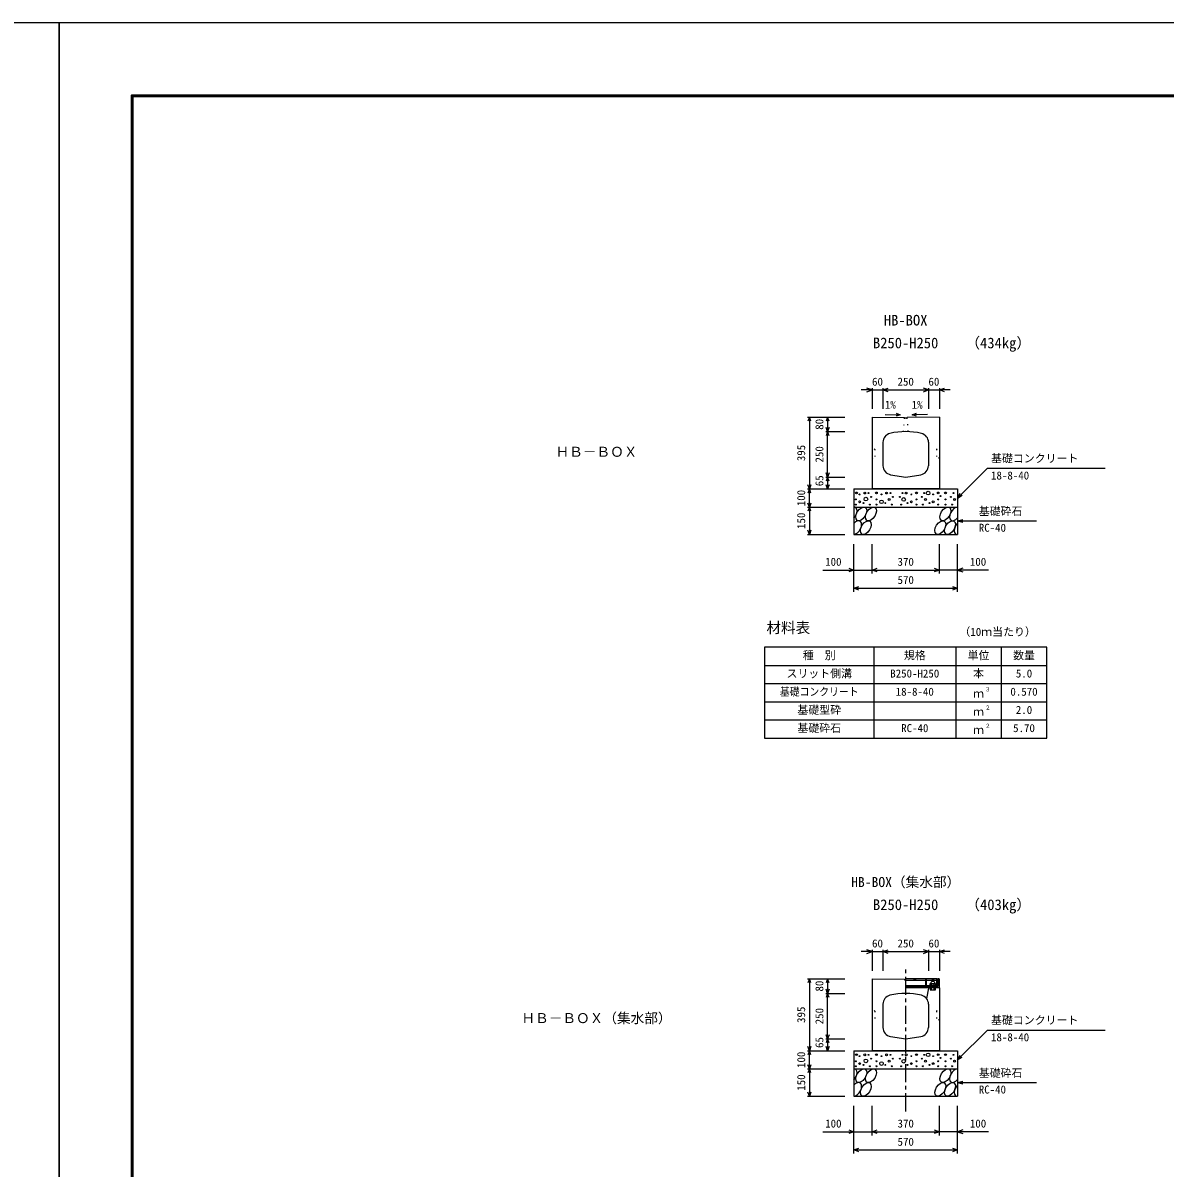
# Model space of a CAD drawing. Units: millimetres, scale not verified. Extents: x -16800 to 16800, y -5940 to 5940.
# Drawn here: x -200 to 6075, y -352 to 5940 of the extents above; entities that cross this region are included whole.
import ezdxf
from ezdxf.enums import TextEntityAlignment as Align

# ---------------------------------------------------------------- set-up
doc = ezdxf.new("R2010")
doc.units = ezdxf.units.MM
doc.header["$LTSCALE"] = 20
doc.linetypes.add('CHAIN1', pattern=[8, 5, -1, 1, -1])
doc.linetypes.add('DOTTED', pattern=[1.75, 0.25, -1.5])
for name, color, linetype, lineweight in [('0-0_DIM', 7, 'Continuous', 25), ('0-1_Defpoints', 5, 'Continuous', 25), ('0-2_HATCH', 6, 'Continuous', 25), ('0-3_HYO', 3, 'Continuous', 25), ('0-4_HYO2', 4, 'Continuous', 25), ('0-5_OUTLINE', 3, 'Continuous', 25), ('0-6_OUTLINE2', 4, 'DOTTED', 25), ('0-7_TXT', 7, 'Continuous', 25), ('0-8_WAKU', 3, 'Continuous', 25)]:
    doc.layers.add(name, color=color, linetype=linetype, lineweight=lineweight)
doc.styles.add('ＭＳ ゴシック', font='')
doc.styles.get('ＭＳ ゴシック').set_extended_font_data('MS Gothic')

msp = doc.modelspace()

# ---------------------------------------------------------------- linework, layer by layer
at = {"layer": '0-0_DIM'}
for p, q in [((4465, 3923.55), (4405, 3923.55)), ((4465, 3933.55), (4465, 3818.55)), ((4525, 3933.55), (4525, 3818.55)), ((4775, 3933.55), (4775, 3818.55)), ((4835, 3933.55), (4835, 3818.55)), ((4895, 3923.55), (4835, 3923.55)), ((4537.27, 3788.53), (4619.74, 3786.96)), ((4770.02, 3788.49), (4686.15, 3786.89)), ((4110.8, 3774.37), (4315, 3774.37)), ((4120.8, 3774.37), (4120.8, 3379.37)), ((4220.8, 3774.37), (4220.8, 3694.37)), ((4210.8, 3694.37), (4315, 3694.37)), ((4220.8, 3444.37), (4220.8, 3694.37)), ((5098.65, 3493.02), (4935, 3329.37)), ((5098.65, 3493.02), (5745.53, 3493.02)), ((4210.8, 3444.37), (4315, 3444.37)), ((4220.8, 3444.37), (4220.8, 3379.37)), ((4110.8, 3379.37), (4315, 3379.37)), ((4120.8, 3279.37), (4120.8, 3379.37)), ((4935, 3329.37), (4950, 3355.35)), ((4935, 3329.37), (4960.98, 3344.37)), ((4110.8, 3279.37), (4315, 3279.37)), ((4120.8, 3279.37), (4120.8, 3129.37)), ((4935, 3204.37), (4963.98, 3212.14)), ((4935, 3204.37), (5368.31, 3204.37)), ((4935, 3204.37), (4963.98, 3196.61)), ((4110.8, 3129.37), (4315, 3129.37)), ((4365, 2813.86), (4365, 3076.2)), ((4465, 2913.86), (4465, 3076.2)), ((4835, 2913.86), (4835, 3076.2)), ((4935, 2813.86), (4935, 3076.2)), ((4195, 2933.86), (4365, 2933.86)), ((4365, 2933.86), (4465, 2933.86)), ((4465, 2933.86), (4835, 2933.86)), ((4365, 2833.86), (4935, 2833.86)), ((4465, 836.78), (4405, 836.78)), ((4465, 846.78), (4465, 731.78)), ((4525, 846.78), (4525, 731.78)), ((4775, 846.78), (4775, 731.78)), ((4835, 846.78), (4835, 731.78)), ((4895, 836.78), (4835, 836.78)), ((4110.8, 687.6), (4315, 687.6)), ((4120.8, 687.6), (4120.8, 292.6)), ((4220.8, 687.6), (4220.8, 607.6)), ((4210.8, 607.6), (4315, 607.6)), ((4220.8, 357.6), (4220.8, 607.6)), ((5098.65, 406.25), (4935, 242.6)), ((5098.65, 406.25), (5745.53, 406.25)), ((4210.8, 357.6), (4315, 357.6)), ((4220.8, 357.6), (4220.8, 292.6)), ((4110.8, 292.6), (4315, 292.6)), ((4120.8, 192.6), (4120.8, 292.6)), ((4935, 242.6), (4950, 268.58)), ((4935, 242.6), (4960.98, 257.6)), ((4110.8, 192.6), (4315, 192.6)), ((4120.8, 192.6), (4120.8, 42.6)), ((4935, 117.6), (4963.98, 125.36)), ((4935, 117.6), (5368.31, 117.6)), ((4935, 117.6), (4963.98, 109.83)), ((4110.8, 42.6), (4315, 42.6)), ((4365, -272.92), (4365, -10.57)), ((4465, -172.92), (4465, -10.57)), ((4835, -172.92), (4835, -10.57)), ((4935, -272.92), (4935, -10.57)), ((4195, -152.92), (4365, -152.92)), ((4365, -152.92), (4465, -152.92)), ((4465, -152.92), (4835, -152.92)), ((4365, -252.92), (4935, -252.92))]:
    msp.add_line(p, q, dxfattribs=at)
at = {"layer": '0-0_DIM', "linetype": 'CHAIN1'}
msp.add_line((4650, -40.67), (4650, 743.69), dxfattribs=at)
at = {"layer": '0-0_DIM'}
for points in [[(4436.81, 3913.29), (4465, 3923.55), (4436.81, 3933.81)], [(4465, 3923.55), (4525, 3923.55), (4775, 3923.55), (4835, 3923.55)], [(4553.19, 3913.29), (4525, 3923.55), (4553.19, 3933.81)], [(4746.81, 3913.29), (4775, 3923.55), (4746.81, 3933.81)], [(4863.19, 3913.29), (4835, 3923.55), (4863.19, 3933.81)], [(4597.34, 3795.59), (4619.74, 3786.96), (4597.03, 3779.18)], [(4708.85, 3779.12), (4686.15, 3786.89), (4708.54, 3795.53)], [(4129.01, 3751.82), (4120.8, 3774.37), (4112.59, 3751.82)], [(4229.01, 3751.82), (4220.8, 3774.37), (4212.59, 3751.82)], [(4229.01, 3716.92), (4220.8, 3694.37), (4212.59, 3716.92)], [(4229.01, 3671.82), (4220.8, 3694.37), (4212.59, 3671.82)], [(4229.01, 3466.92), (4220.8, 3444.37), (4212.59, 3466.92)], [(4129.01, 3401.92), (4120.8, 3379.37), (4112.59, 3401.92)], [(4229.01, 3421.82), (4220.8, 3444.37), (4212.59, 3421.82)], [(4229.01, 3401.92), (4220.8, 3379.37), (4212.59, 3401.92)], [(4129.01, 3356.82), (4120.8, 3379.37), (4112.59, 3356.82)], [(4129.01, 3301.92), (4120.8, 3279.37), (4112.59, 3301.92)], [(4129.01, 3256.82), (4120.8, 3279.37), (4112.59, 3256.82)], [(4129.01, 3151.92), (4120.8, 3129.37), (4112.59, 3151.92)], [(4336.81, 2944.12), (4365, 2933.86), (4336.81, 2923.6)], [(4493.19, 2923.6), (4465, 2933.86), (4493.19, 2944.12)], [(4806.81, 2944.12), (4835, 2933.86), (4806.81, 2923.6)], [(5105, 2933.86), (4935, 2933.86), (4835, 2933.86)], [(4963.19, 2944.12), (4935, 2933.86), (4963.19, 2923.6)], [(4393.19, 2823.6), (4365, 2833.86), (4393.19, 2844.12)], [(4906.81, 2844.12), (4935, 2833.86), (4906.81, 2823.6)], [(4436.81, 826.52), (4465, 836.78), (4436.81, 847.04)], [(4465, 836.78), (4525, 836.78), (4775, 836.78), (4835, 836.78)], [(4553.19, 826.52), (4525, 836.78), (4553.19, 847.04)], [(4746.81, 826.52), (4775, 836.78), (4746.81, 847.04)], [(4863.19, 826.52), (4835, 836.78), (4863.19, 847.04)], [(4129.01, 665.05), (4120.8, 687.6), (4112.59, 665.05)], [(4229.01, 665.05), (4220.8, 687.6), (4212.59, 665.05)], [(4229.01, 630.15), (4220.8, 607.6), (4212.59, 630.15)], [(4229.01, 585.05), (4220.8, 607.6), (4212.59, 585.05)], [(4229.01, 380.15), (4220.8, 357.6), (4212.59, 380.15)], [(4129.01, 315.15), (4120.8, 292.6), (4112.59, 315.15)], [(4229.01, 335.05), (4220.8, 357.6), (4212.59, 335.05)], [(4229.01, 315.15), (4220.8, 292.6), (4212.59, 315.15)], [(4129.01, 270.05), (4120.8, 292.6), (4112.59, 270.05)], [(4129.01, 215.15), (4120.8, 192.6), (4112.59, 215.15)], [(4129.01, 170.05), (4120.8, 192.6), (4112.59, 170.05)], [(4129.01, 65.15), (4120.8, 42.6), (4112.59, 65.15)], [(4336.81, -142.66), (4365, -152.92), (4336.81, -163.18)], [(4493.19, -163.18), (4465, -152.92), (4493.19, -142.66)], [(4806.81, -142.66), (4835, -152.92), (4806.81, -163.18)], [(5105, -152.92), (4935, -152.92), (4835, -152.92)], [(4963.19, -142.66), (4935, -152.92), (4963.19, -163.18)], [(4393.19, -263.18), (4365, -252.92), (4393.19, -242.66)], [(4906.81, -242.66), (4935, -252.92), (4906.81, -263.18)]]:
    msp.add_lwpolyline(points, dxfattribs=at)
at = {"layer": '0-1_Defpoints'}
for points in [[(-16800, -5940), (0, -5940), (0, 5940), (-16800, 5940)], [(0, -5940), (16800, -5940), (16800, 5940), (0, 5940)]]:
    msp.add_lwpolyline(points, close=True, dxfattribs=at)
at = {"layer": '0-2_HATCH'}
for p, q in [((4823, 687.6), (4650, 687.6)), ((4650, 679.6), (4759, 679.6)), ((4650, 651.6), (4818.5, 651.6)), ((4650, 643.6), (4824, 643.6)), ((4759, 687.6), (4759, 651.6)), ((4763.5, 651.6), (4763.5, 687.6)), ((4763.5, 679.6), (4818.5, 679.6)), ((4782.5, 650.1), (4815.5, 650.1)), ((4782.5, 648.6), (4782.5, 650.1)), ((4799, 648.6), (4782.5, 648.6)), ((4783, 643.6), (4783, 637.6)), ((4785.14, 662.6), (4812.86, 662.6)), ((4785.14, 650.1), (4785.14, 662.6)), ((4812.86, 650.1), (4785.14, 650.1)), ((4812.86, 637.6), (4785.14, 637.6)), ((4785.14, 637.6), (4785.14, 627.6)), ((4792.07, 650.1), (4792.07, 662.6)), ((4792.07, 627.6), (4792.07, 637.6)), ((4815.5, 648.6), (4799, 648.6)), ((4805.93, 650.1), (4805.93, 662.6)), ((4805.93, 627.6), (4805.93, 637.6)), ((4812.86, 662.6), (4812.86, 650.1)), ((4812.86, 627.6), (4812.86, 637.6)), ((4815.5, 650.1), (4815.5, 648.6)), ((4818.5, 687.6), (4818.5, 643.6)), ((4827, 687.6), (4827, 646.6)), ((4833, 687.6), (4827, 687.6)), ((4785.14, 627.6), (4812.86, 627.6))]:
    msp.add_line(p, q, dxfattribs=at)
for points in [[(4703, 687.6), (4703, 681.6), (4697, 681.6), (4697, 687.6)], [(4774.5, 643.6), (4774.5, 648.6), (4818.5, 648.6)], [(4833, 687.6), (4833, 637.6), (4783, 637.6)], [(4803, 687.6), (4803, 681.6), (4797, 681.6), (4797, 687.6)], [(4823, 687.6), (4823, 655.6), (4818.5, 655.6)]]:
    msp.add_lwpolyline(points, dxfattribs=at)
for centre, radius in [((4379.5, 3357.42), 5), ((4396.93, 3349.55), 2.5), ((4424.97, 3356.55), 5), ((4446, 3356.55), 2.5), ((4460.02, 3335.54), 2.5), ((4488.89, 3357.42), 5), ((4516.93, 3349.55), 2.5), ((4544.97, 3356.55), 5), ((4566, 3356.55), 2.5), ((4580.02, 3335.54), 2.5), ((4617.84, 3335.54), 2.5), ((4631.86, 3356.55), 2.5), ((4652.89, 3356.55), 5), ((4680.92, 3349.55), 2.5), ((4708.96, 3357.42), 5), ((4737.84, 3335.54), 2.5), ((4751.86, 3356.55), 2.5), ((4772.89, 3356.55), 10), ((4800.92, 3349.55), 2.5), ((4828.96, 3357.42), 5), ((4840.3, 3339.86), 2.5), ((4868.81, 3357.42), 5), ((4897.68, 3335.54), 2.5), ((4911.7, 3356.55), 2.5), ((4375.86, 3321.53), 2.5), ((4375.86, 3293.52), 2.5), ((4396.93, 3308.4), 5), ((4417.96, 3301.4), 2.5), ((4431.51, 3323.54), 10), ((4453.01, 3293.52), 2.5), ((4488.89, 3321.53), 2.5), ((4488.89, 3293.52), 2.5), ((4516.93, 3308.4), 10), ((4537.96, 3301.4), 2.5), ((4558.99, 3321.53), 5), ((4573.01, 3293.52), 2.5), ((4624.85, 3293.52), 2.5), ((4638.87, 3321.53), 10), ((4659.89, 3301.4), 2.5), ((4680.92, 3308.4), 5), ((4708.96, 3321.53), 2.5), ((4708.96, 3293.52), 2.5), ((4744.85, 3293.52), 2.5), ((4758.87, 3321.53), 5), ((4779.89, 3301.4), 2.5), ((4800.92, 3308.4), 5), ((4828.96, 3321.53), 2.5), ((4828.96, 3293.52), 2.5), ((4868.81, 3321.53), 2.5), ((4868.81, 3293.52), 2.5), ((4904.69, 3293.52), 2.5), ((4918.71, 3321.53), 5), ((4379.5, 270.65), 5), ((4396.93, 262.77), 2.5), ((4424.97, 269.78), 5), ((4446, 269.78), 2.5), ((4488.89, 270.65), 5), ((4516.93, 262.77), 2.5), ((4544.97, 269.78), 5), ((4566, 269.78), 2.5), ((4631.86, 269.78), 2.5), ((4652.89, 269.78), 5), ((4680.92, 262.77), 2.5), ((4708.96, 270.65), 5), ((4751.86, 269.78), 2.5), ((4772.89, 269.78), 10), ((4800.92, 262.77), 2.5), ((4828.96, 270.65), 5), ((4840.3, 253.08), 2.5), ((4868.81, 270.65), 5), ((4911.7, 269.78), 2.5), ((4375.86, 234.76), 2.5), ((4375.86, 206.75), 2.5), ((4396.93, 221.63), 5), ((4417.96, 214.62), 2.5), ((4431.51, 236.76), 10), ((4453.01, 206.75), 2.5), ((4460.02, 248.76), 2.5), ((4488.89, 234.76), 2.5), ((4488.89, 206.75), 2.5), ((4516.93, 221.63), 10), ((4537.96, 214.62), 2.5), ((4558.99, 234.76), 5), ((4573.01, 206.75), 2.5), ((4580.02, 248.76), 2.5), ((4617.84, 248.76), 2.5), ((4624.85, 206.75), 2.5), ((4638.87, 234.76), 10), ((4659.9, 214.62), 2.5), ((4680.92, 221.63), 5), ((4708.96, 234.76), 2.5), ((4708.96, 206.75), 2.5), ((4737.84, 248.76), 2.5), ((4744.85, 206.75), 2.5), ((4758.87, 234.76), 5), ((4779.9, 214.62), 2.5), ((4800.92, 221.63), 5), ((4828.96, 234.76), 2.5), ((4828.96, 206.75), 2.5), ((4868.81, 234.76), 2.5), ((4868.81, 206.75), 2.5), ((4897.68, 248.76), 2.5), ((4904.69, 206.75), 2.5), ((4918.71, 234.76), 5)]:
    msp.add_circle(centre, radius, dxfattribs=at)
for centre, radius, start, end in [((4799, 662.6), 11, 0, 180), ((4824, 646.6), 3, 270, 0)]:
    msp.add_arc(centre, radius, start, end, dxfattribs=at)
for centre, start_param, end_param in [((4352.64, 3241.85), 4.385593, 6.6745444), ((4921.14, 3241.85), 0.3357715, 4.4411806), ((4377.96, 3166.86), 3.5111464, 7.548991), ((4946.46, 3166.86), 1.2110787, 3.5658734), ((4352.64, 155.08), 4.385593, 6.6745444), ((4921.14, 155.08), 0.3357715, 4.4411806), ((4377.96, 80.09), 3.5111464, 7.548991), ((4946.46, 80.09), 1.2110787, 3.5658734)]:
    msp.add_ellipse(centre, major_axis=(21.81, 35.31), ratio=0.5792, start_param=start_param, end_param=end_param, dxfattribs=at)
for centre in [(4405.84, 3241.85), (4459.05, 3241.85), (4867.93, 3241.85), (4431.16, 3166.86), (4840.04, 3166.86), (4893.25, 3166.86), (4405.84, 155.08), (4459.05, 155.08), (4867.93, 155.08), (4431.17, 80.09), (4840.05, 80.09), (4893.25, 80.09)]:
    msp.add_ellipse(centre, major_axis=(21.81, 35.31), ratio=0.5792, dxfattribs=at)
at = {"layer": '0-3_HYO'}
for p, q in [((4475, 2509.91), (4475, 2009.91)), ((4925, 2509.91), (4925, 2009.91)), ((5175, 2509.91), (5175, 2009.91)), ((3875, 2409.91), (5425, 2409.91))]:
    msp.add_line(p, q, dxfattribs=at)
msp.add_lwpolyline([(3875, 2009.91), (5425, 2009.91), (5425, 2509.91), (3875, 2509.91)], close=True, dxfattribs=at)
at = {"layer": '0-4_HYO2'}
for p, q in [((3875, 2309.91), (5425, 2309.91)), ((3875, 2209.91), (5425, 2209.91)), ((3875, 2109.91), (5425, 2109.91))]:
    msp.add_line(p, q, dxfattribs=at)
at = {"layer": '0-5_OUTLINE'}
for p, q in [((4465, 3774.37), (4465, 3379.37)), ((4835, 3774.37), (4657.5, 3772.6)), ((4835, 3774.37), (4835, 3379.37)), ((4525, 3635.46), (4525, 3507.01)), ((4775, 3635.46), (4775, 3507.01)), ((4365, 3379.37), (4365, 3279.37)), ((4365, 3379.37), (4935, 3379.37)), ((4835, 3379.37), (4465, 3379.37)), ((4365, 3279.37), (4935, 3279.37)), ((4465, 687.6), (4465, 292.6)), ((4465, 687.6), (4642.5, 685.82)), ((4835, 637.6), (4650, 637.6)), ((4775, 637), (4765, 578.69)), ((4835, 637.6), (4835, 292.6)), ((4525, 548.69), (4525, 420.23)), ((4775, 548.69), (4775, 420.23)), ((4365, 292.6), (4365, 192.6)), ((4365, 292.6), (4935, 292.6)), ((4835, 292.6), (4465, 292.6)), ((4365, 192.6), (4935, 192.6))]:
    msp.add_line(p, q, dxfattribs=at)
for points in [[(4465, 3774.37), (4642.5, 3772.6), (4644, 3769.52), (4656, 3769.52), (4657.5, 3772.6)], [(4567.1, 3457.63), (4650, 3444.37), (4732.9, 3457.63)], [(4935, 3379.37), (4935, 3279.37), (4935, 3129.37)], [(4365, 3279.37), (4365, 3129.37), (4935, 3129.37)], [(4642.5, 685.82), (4644, 682.75), (4650, 682.75)], [(4567.1, 370.86), (4650, 357.6), (4732.9, 370.86)], [(4935, 292.6), (4935, 192.6), (4935, 42.6)], [(4365, 192.6), (4365, 42.6), (4935, 42.6)]]:
    msp.add_lwpolyline(points, dxfattribs=at)
for centre, radius, start, end in [((4575, 3635.46), 50, 103.55478, 180), ((4650, 3324.37), 370, 76.44522, 103.55478), ((4725, 3635.46), 50, 0, 76.44522), ((4575, 3507.01), 50, 180, 260.90972), ((4725, 3507.01), 50, 279.09028, 0), ((4575, 548.69), 50, 103.55478, 180), ((4650, 237.6), 370, 76.44522, 103.55478), ((4725, 548.69), 50, 0, 76.44522), ((4575, 420.23), 50, 180, 260.90972), ((4725, 420.23), 50, 279.09028, 0)]:
    msp.add_arc(centre, radius, start, end, dxfattribs=at)
at = {"layer": '0-6_OUTLINE2'}
for p, q in [((4637.5, 3694.2), (4644, 3769.52)), ((4656, 3769.52), (4662.5, 3694.2)), ((4481, 3596.87), (4465, 3606.87)), ((4481, 3596.87), (4481, 3556.87)), ((4819, 3596.87), (4835, 3606.87)), ((4819, 3596.87), (4819, 3556.87)), ((4465, 3546.87), (4481, 3556.87)), ((4835, 3546.87), (4819, 3556.87)), ((4481, 510.1), (4465, 520.1)), ((4481, 510.1), (4481, 470.1)), ((4819, 510.1), (4835, 520.1)), ((4819, 510.1), (4819, 470.1)), ((4465, 460.1), (4481, 470.1)), ((4835, 460.1), (4819, 470.1))]:
    msp.add_line(p, q, dxfattribs=at)
at = {"layer": '0-8_WAKU', "lineweight": 50}
msp.add_lwpolyline([(400, -5540), (16400, -5540), (16400, 5540), (400, 5540)], close=True, dxfattribs=at)

# ---------------------------------------------------------------- texts
at = {"layer": '0-0_DIM', "style": 'ＭＳ ゴシック'}
for s, p in [('60', (4465, 3933.55)), ('250', (4605, 3933.55)), ('60', (4775, 3933.55)), ('1%', (4535.57, 3806.75)), ('1%', (4683.08, 3806.7)), ('基礎コンクリート', (5118.65, 3511.76)), ('18-8-40', (5118.65, 3417.94)), ('基礎砕石', (5051.32, 3221.54)), ('RC-40', (5051.32, 3130.85)), ('100', (4207.56, 2943.86)), ('370', (4605, 2943.86)), ('100', (5002.44, 2943.86)), ('570', (4605, 2843.86)), ('60', (4465, 846.78)), ('250', (4605, 846.78)), ('60', (4775, 846.78)), ('基礎コンクリート', (5118.65, 424.99)), ('18-8-40', (5118.65, 331.17)), ('基礎砕石', (5051.32, 134.77)), ('RC-40', (5051.32, 44.08)), ('100', (4207.56, -142.92)), ('370', (4605, -142.92)), ('100', (5002.44, -142.92)), ('570', (4605, -242.92))]:
    msp.add_text(s, height=43.99, dxfattribs=at).set_placement(p, align=Align.BOTTOM_LEFT)
for s, p in [('80', (4210.8, 3704.37)), ('395', (4110.8, 3531.87)), ('250', (4210.8, 3524.37)), ('65', (4210.8, 3394.37)), ('100', (4110.8, 3284.37)), ('150', (4110.8, 3159.37)), ('80', (4210.8, 617.6)), ('395', (4110.8, 445.1)), ('250', (4210.8, 437.6)), ('65', (4210.8, 307.6)), ('100', (4110.8, 197.6)), ('150', (4110.8, 72.6))]:
    msp.add_text(s, height=43.99, rotation=90, dxfattribs=at).set_placement(p, align=Align.BOTTOM_LEFT)
at = {"layer": '0-7_TXT', "style": 'ＭＳ ゴシック'}
for s, height, p in [('HB-BOX', 58.65, (4530, 4259.62)), ('（434kg）', 58.65, (4978.37, 4134.62)), ('B250-H250', 58.65, (4470, 4134.62)), ('ＨＢ－ＢＯＸ', 54.99, (2726.2, 3539.37)), ('材料表', 58.65, (3885, 2569.91)), ('（10ｍ当たり）', 43.99, (4945, 2558.91)), ('種\u3000別', 43.99, (4085, 2429.91)), ('規格', 43.99, (4640, 2429.91)), ('単位', 43.99, (4990, 2429.91)), ('数量', 43.99, (5240, 2429.91)), ('スリット側溝', 43.99, (3995, 2329.91)), ('本', 43.99, (5020, 2329.91)), ('B250-H250', 43.99, (4565, 2329.91)), ('5.0', 43.99, (5255, 2329.91)), ('18-8-40', 43.99, (4595, 2229.91)), ('ｍ', 43.99, (5020, 2219.91)), ('３', 21.99, (5085.54, 2260.28)), ('0.570', 43.99, (5225, 2229.91)), ('基礎型砕', 43.99, (4055, 2129.91)), ('ｍ', 43.99, (5020, 2119.91)), ('２', 21.99, (5085.54, 2160.28)), ('2.0', 43.99, (5255, 2129.91)), ('基礎砕石', 43.99, (4055, 2029.91)), ('RC-40', 43.99, (4625, 2029.91)), ('２', 21.99, (5085.54, 2060.28)), ('5.70', 43.99, (5240, 2029.91)), ('ｍ', 43.99, (5020, 2019.91)), ('HB-BOX（集水部）', 54.99, (4350, 1175.35)), ('（403kg）', 58.65, (4978.37, 1047.85)), ('B250-H250', 58.65, (4470, 1047.85)), ('ＨＢ－ＢＯＸ（集水部）', 54.99, (2538.7, 427.6))]:
    msp.add_text(s, height=height, dxfattribs=at).set_placement(p, align=Align.BOTTOM_LEFT)
at = {"layer": '0-7_TXT', "style": 'ＭＳ ゴシック', "width": 0.9}
msp.add_text('基礎コンクリート', height=43.99, dxfattribs=at).set_placement((3959, 2229.91), align=Align.BOTTOM_LEFT)

doc.saveas('drawing.dxf')
